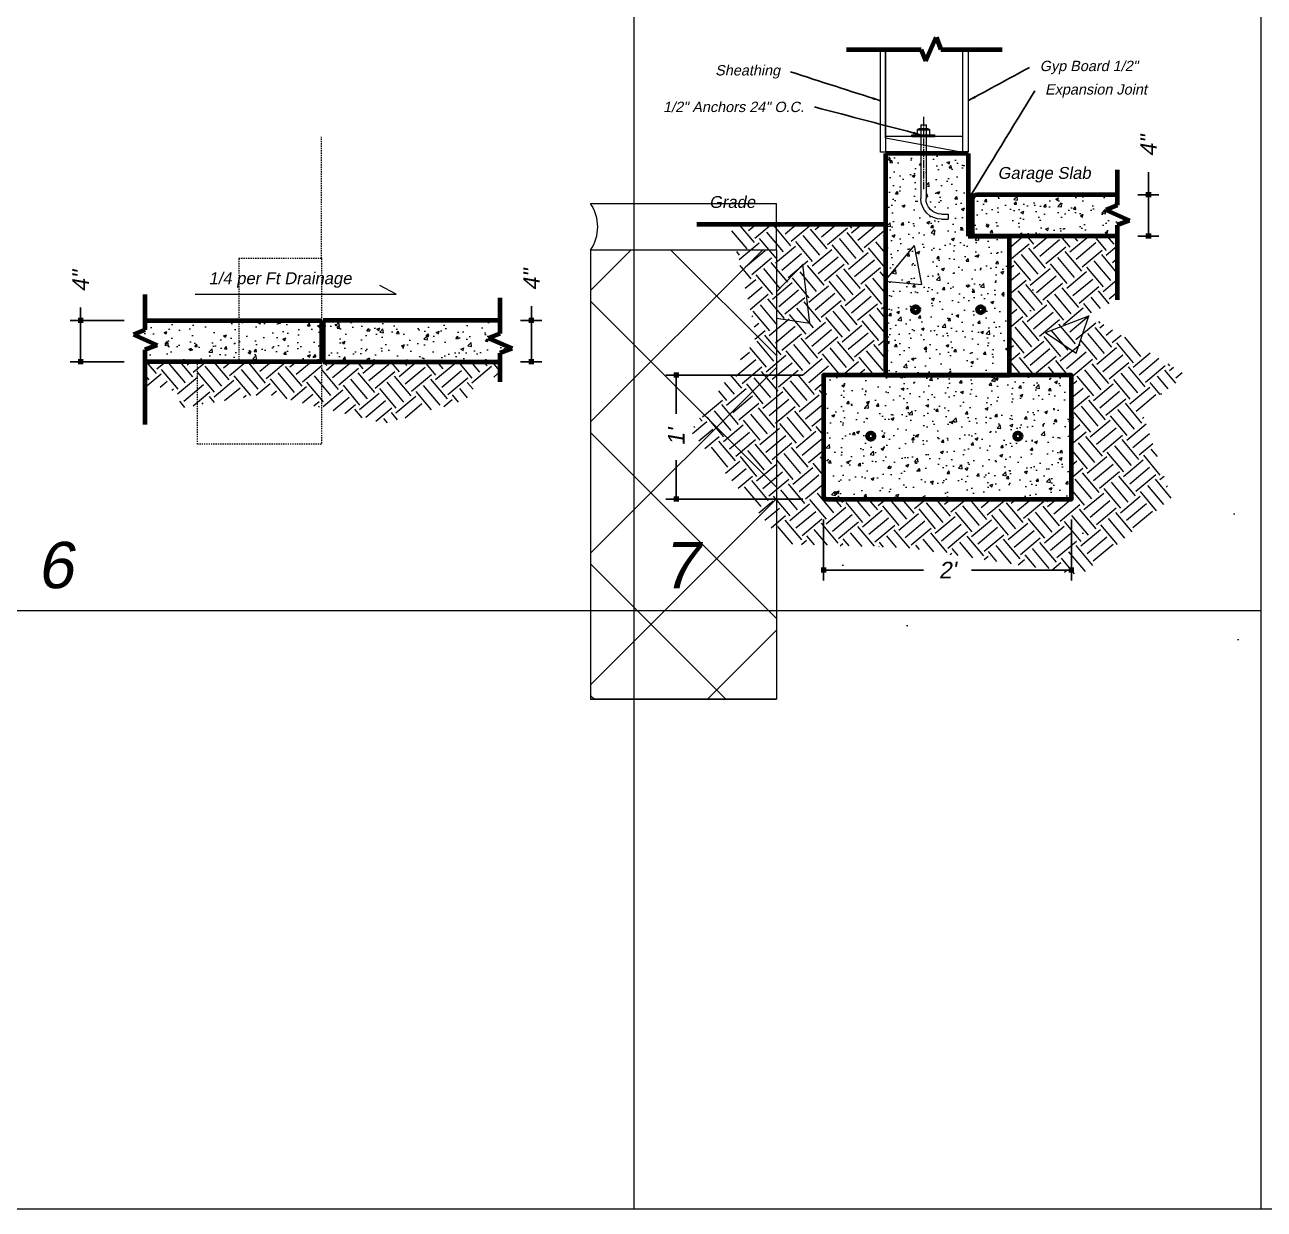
# Model space of a CAD drawing. Header units: inches. Extents: x -3905 to 10892, y 1064 to 9590.
# Drawn here: x 2252.8 to 2372.8, y 2488.7 to 2603.4 of the extents above; entities that cross this region are included whole.
import ezdxf

# ---------------------------------------------------------------- set-up
doc = ezdxf.new("R2010")
doc.units = ezdxf.units.IN
doc.header["$MEASUREMENT"] = 0
doc.header["$PDMODE"] = 3
doc.linetypes.add('CENTERLINE', pattern=[1.81, 0.75, -0.0625, 0.03, -0.0625, 0.75, -0.0625, 0.03, -0.0625])
doc.linetypes.add('MYHIDDEN', pattern=[0.1875, 0.125, -0.0625])
doc.layers.add('BlockWall', color=30, linetype='Continuous', lineweight=0)
doc.layers.add('Foundation', color=210, linetype='Continuous')
doc.styles.add('DSTEXT', font='arial.ttf', dxfattribs={"oblique": 12})
doc.styles.get("Standard").update_dxf_attribs({"font": 'arial.ttf', "oblique": 10})
doc.dimstyles.new('WeaselDims$0', dxfattribs={"dimtxt": 0.1, "dimasz": 0.0325, "dimexe": 0.0625, "dimexo": 0.125, "dimgap": 0.09, "dimtad": 0, "dimdec": 4, "dimzin": 0, "dimdsep": 46, "dimlunit": 4, "dimtxsty": 'Standard', "dimblk": 'BOXFILLED', "dimcen": 0.09, "dimadec": 0, "dimazin": 0, "dimtfac": 1, "dimtdec": 4, "dimtofl": 0, "dimtmove": 1, "dimatfit": 3, "dimfxl": 1, "dimfrac": 2, "dimtolj": 1, "dimtzin": 0, "dimarcsym": 0})
doc.dimstyles.new('WeaselDims$7', dxfattribs={"dimtxt": 0.0625, "dimasz": 0.046875, "dimexe": 0.125, "dimexo": 0.125, "dimgap": 0.0625, "dimtad": 0, "dimdec": 4, "dimrnd": 0.0625, "dimzin": 0, "dimdsep": 46, "dimlunit": 4, "dimtxsty": 'DSTEXT', "dimblk": 'ARCHTICK', "dimcen": 0, "dimadec": 0, "dimazin": 0, "dimtfac": 1, "dimtdec": 4, "dimtofl": 0, "dimtmove": 1, "dimatfit": 3, "dimfxl": 1, "dimfrac": 1, "dimtolj": 1, "dimtzin": 0, "dimarcsym": 0})
pattern_1 = [(50, (0, 0), (2.8690407, -0.2510085), [0.3, -3.3]), (355, (0, 0), (-0.5550053, 3.0087685), [0.24, -2.64]), (100.45144, (0.239, -0.021), (2.3140354, 2.75776), [0.2549608, -2.8045684]), (46.1842, (0, 0.8), (4.2689653, -0.662077), [0.45, -4.95]), (96.63564, (0.3557, 0.745), (3.738648, 3.8964744), [0.3824414, -4.206855]), (351.18416, (0, 0.8), (3.738648, 3.8964744), [0.36, -3.96]), (21, (0.4, 0.6), (2.3876282, -1.6104756), [0.3, -3.3]), (326, (0.4, 0.6), (0.9732613, 2.9006002), [0.24, -2.64]), (71.451445, (0.599, 0.4658), (3.3608895, 1.2901246), [0.2549608, -2.8045684]), (37.5, (0, 0), (0.04863942, 1.33157542), [0, -2.608, 0, -2.68, 0, -2.65]), (7.5, (0, 0), (1.05227815, 1.57764685), [0, -1.528, 0, -2.548, 0, -1.01]), (327.5, (-0.892, 0), (2.13528974, -0.0902195), [0, -1, 0, -3.12, 0, -4.14]), (317.5, (-1.292, 0), (2.3327447, 0.4004199), [0, -1.3, 0, -2.072, 0, -2.94])]

# ---------------------------------------------------------------- blocks, each defined once
blk = doc.blocks.new('_BoxFilled')
at = {"color": 0, "linetype": 'ByBlock', "lineweight": -2}
blk.add_line((-0.5, 0), (-1, 0), dxfattribs=at)
at = {"color": 0, "linetype": 'ByBlock'}
blk.add_solid([(-0.5, 0.5), (0.5, 0.5), (-0.5, -0.5), (0.5, -0.5)], dxfattribs=at)
blk = doc.blocks.new('*D87')
at = {"layer": 'Defpoints', "color": 0, "lineweight": 5, "transparency": 16777216}
for p in [(2298.74, 2574.75), (2298.74, 2570.75), (2301.81, 2570.75)]:
    blk.add_point(p, dxfattribs=at)
at = {"layer": 'Foundation', "color": 0, "lineweight": -2, "transparency": 16777216}
for p, q in [((2301.81, 2576.14), (2301.81, 2574.75)), ((2300.74, 2574.75), (2302.81, 2574.75)), ((2301.81, 2574.23), (2301.81, 2571.27)), ((2300.74, 2570.75), (2302.81, 2570.75))]:
    blk.add_line(p, q, dxfattribs=at)
at = {"layer": 'Foundation', "color": 0, "lineweight": -2, "transparency": 16777216, "xscale": 0.52, "yscale": 0.52, "zscale": 0.52}
for p, rotation in [((2301.81, 2574.75), 90), ((2301.81, 2570.75), 270)]:
    blk.add_blockref('_BoxFilled', p, dxfattribs=dict(at, rotation=rotation))
at = {"layer": 'Foundation', "color": 0, "lineweight": 0, "transparency": 16777216, "insert": (2301.81, 2578.67), "char_height": 1.6, "attachment_point": 5, "rotation": 90}
blk.add_mtext('\\A1;4"', dxfattribs=at)
blk = doc.blocks.new('*D88')
at = {"layer": 'Defpoints', "color": 0, "lineweight": 5, "transparency": 16777216}
for p in [(2264.39, 2574.75), (2258.16, 2570.75), (2264.39, 2570.75)]:
    blk.add_point(p, dxfattribs=at)
at = {"layer": 'Foundation', "color": 0, "lineweight": -2, "transparency": 16777216}
for p, q in [((2258.16, 2576), (2258.16, 2574.75)), ((2262.39, 2574.75), (2257.16, 2574.75)), ((2258.16, 2574.23), (2258.16, 2571.27)), ((2262.39, 2570.75), (2257.16, 2570.75))]:
    blk.add_line(p, q, dxfattribs=at)
at = {"layer": 'Foundation', "color": 0, "lineweight": -2, "transparency": 16777216, "xscale": 0.52, "yscale": 0.52, "zscale": 0.52}
for p, rotation in [((2258.16, 2574.75), 90), ((2258.16, 2570.75), 270)]:
    blk.add_blockref('_BoxFilled', p, dxfattribs=dict(at, rotation=rotation))
at = {"layer": 'Foundation', "color": 0, "lineweight": 0, "transparency": 16777216, "insert": (2258.16, 2578.53), "char_height": 1.6, "attachment_point": 5, "rotation": 90}
blk.add_mtext('\\A1;4"', dxfattribs=at)
blk = doc.blocks.new('*D230')
at = {"layer": 'Defpoints', "color": 0, "lineweight": 5, "transparency": 16777216}
for p in [(2358.52, 2586.92), (2361.55, 2586.92), (2358.52, 2582.92)]:
    blk.add_point(p, dxfattribs=at)
at = {"layer": 'Foundation', "color": 0, "lineweight": -2, "transparency": 16777216}
for p, q in [((2361.55, 2589.11), (2361.55, 2586.92)), ((2360.52, 2586.92), (2362.55, 2586.92)), ((2361.55, 2583.44), (2361.55, 2586.4)), ((2360.52, 2582.92), (2362.55, 2582.92))]:
    blk.add_line(p, q, dxfattribs=at)
at = {"layer": 'Foundation', "color": 0, "lineweight": -2, "transparency": 16777216, "xscale": 0.52, "yscale": 0.52, "zscale": 0.52}
for p, rotation in [((2361.55, 2586.92), 90), ((2361.55, 2582.92), 270)]:
    blk.add_blockref('_BoxFilled', p, dxfattribs=dict(at, rotation=rotation))
at = {"layer": 'Foundation', "color": 0, "lineweight": 0, "transparency": 16777216, "insert": (2361.55, 2591.64), "char_height": 1.6, "attachment_point": 5, "rotation": 90}
blk.add_mtext('\\A1;4"', dxfattribs=at)
blk = doc.blocks.new('Anchor 1-2')
at = {"color": 0, "linetype": 'CENTERLINE', "lineweight": 0}
blk.add_line((0, 1.93), (0, -5.09), dxfattribs=at)
at = {"color": 0, "lineweight": 0}
for p, q in [((1.12, 0.18), (-1.12, 0.18)), ((-1.12, 0), (-1.12, 0.18)), ((1.12, 0), (-1.12, 0)), ((0.61, 0.67), (-0.62, 0.67)), ((0.25, 1.14), (-0.25, 1.14)), ((1.12, 0), (1.12, 0.18))]:
    blk.add_line(p, q, dxfattribs=at)
at = {"color": 0, "linetype": 'Continuous', "lineweight": 0}
for p, q in [((-0.25, 1.14), (-0.25, -6)), ((0.25, 1.14), (0.25, -6)), ((-1.75, -7.5), (-2.41, -7.5)), ((-2.41, -7.5), (-2.41, -8)), ((-1.75, -8), (-2.41, -8))]:
    blk.add_line(p, q, dxfattribs=at)
at = {"color": 0, "lineweight": 0}
for points in [[(0.61, 0.67), (0.61, 0.18), (-0.62, 0.18), (-0.62, 0.67)], [(-0.45, 0.76), (0.45, 0.76)]]:
    blk.add_lwpolyline(points, dxfattribs=at)
for centre, radius, start, end in [((-0.45, 0.55), 0.204, 34.0045, 145.9955), ((0, 0.28), 0.475, 54.1118, 125.8882), ((0.44, 0.55), 0.204, 34, 146)]:
    blk.add_arc(centre, radius, start, end, dxfattribs=at)
at = {"color": 0, "linetype": 'Continuous', "lineweight": 0}
for radius in [1.5, 2]:
    blk.add_arc((-1.75, -6), radius, 270, 0, dxfattribs=at)
blk = doc.blocks.new('_ArchTick')
at = {"color": 0, "linetype": 'ByBlock', "lineweight": 0, "const_width": 0.15}
blk.add_lwpolyline([(-0.5, -0.5), (0.5, 0.5)], dxfattribs=at)
blk = doc.blocks.new('*D231')
at = {"layer": 'Defpoints', "color": 0, "linetype": 'Continuous', "lineweight": 5, "transparency": 16777216}
for p in [(2330.09, 2557.45), (2354.09, 2557.45), (2354.09, 2550.57)]:
    blk.add_point(p, dxfattribs=at)
at = {"layer": 'Foundation', "color": 0, "linetype": 'Continuous', "lineweight": -2, "transparency": 16777216}
for p, q in [((2330.09, 2555.45), (2330.09, 2549.57)), ((2354.09, 2555.45), (2354.09, 2549.57)), ((2330.61, 2550.57), (2339.76, 2550.57)), ((2353.57, 2550.57), (2344.42, 2550.57))]:
    blk.add_line(p, q, dxfattribs=at)
at = {"layer": 'Foundation', "color": 0, "linetype": 'Continuous', "lineweight": -2, "transparency": 16777216, "xscale": 0.52, "yscale": 0.52, "zscale": 0.52, "rotation": 180}
blk.add_blockref('_BoxFilled', (2330.09, 2550.57), dxfattribs=at)
at = {"layer": 'Foundation', "color": 0, "linetype": 'Continuous', "lineweight": -2, "transparency": 16777216, "xscale": 0.52, "yscale": 0.52, "zscale": 0.52}
blk.add_blockref('_BoxFilled', (2354.09, 2550.57), dxfattribs=at)
at = {"layer": 'Foundation', "color": 0, "linetype": 'Continuous', "lineweight": 5, "transparency": 16777216, "insert": (2342.09, 2550.57), "char_height": 1.6, "attachment_point": 5}
blk.add_mtext("\\A1;2'", dxfattribs=at)
blk = doc.blocks.new('*D232')
at = {"layer": 'Defpoints', "color": 0, "linetype": 'Continuous', "lineweight": 5, "transparency": 16777216}
for p in [(2315.83, 2569.45), (2330.09, 2569.45), (2330.09, 2557.45)]:
    blk.add_point(p, dxfattribs=at)
at = {"layer": 'Foundation', "color": 0, "linetype": 'Continuous', "lineweight": -2, "transparency": 16777216}
for p, q in [((2328.09, 2569.45), (2314.83, 2569.45)), ((2315.83, 2568.93), (2315.83, 2565.69)), ((2315.83, 2557.97), (2315.83, 2561.21)), ((2328.09, 2557.45), (2314.83, 2557.45))]:
    blk.add_line(p, q, dxfattribs=at)
at = {"layer": 'Foundation', "color": 0, "linetype": 'Continuous', "lineweight": -2, "transparency": 16777216, "xscale": 0.52, "yscale": 0.52, "zscale": 0.52}
for p, rotation in [((2315.83, 2569.45), 90), ((2315.83, 2557.45), 270)]:
    blk.add_blockref('_BoxFilled', p, dxfattribs=dict(at, rotation=rotation))
at = {"layer": 'Foundation', "color": 0, "linetype": 'Continuous', "lineweight": 5, "transparency": 16777216, "insert": (2315.83, 2563.45), "char_height": 1.6, "attachment_point": 5, "rotation": 90}
blk.add_mtext("\\A1;1'", dxfattribs=at)
blk = doc.blocks.new('CMU-Section')
at = {"layer": 'BlockWall', "lineweight": 0}
h = blk.add_hatch(dxfattribs=at)
h.set_pattern_fill('AR-CONC', color=0, scale=0.5)
h.set_pattern_definition([(50, (-1894.598, 867.597), (3.586301, -0.3137607), [0.375, -4.125]), (355, (-1894.598, 867.597), (-0.6937567, 3.7609607), [0.3, -3.3]), (100.45144, (-1894.299, 867.5708), (2.892544, 3.4472), [0.318701, -3.5057106]), (46.1842, (-1894.598, 868.597), (5.336207, -0.827596), [0.5625, -6.1875]), (96.63564, (-1894.153, 868.528), (4.67331, 4.870593), [0.478052, -5.258569]), (351.18416, (-1894.598, 868.597), (4.67331, 4.870593), [0.45, -4.95]), (21, (-1894.098, 868.347), (2.9845353, -2.0130945), [0.375, -4.125]), (326, (-1894.098, 868.347), (1.2165767, 3.62575), [0.3, -3.3]), (71.45144, (-1893.849, 868.179), (4.201112, 1.612656), [0.318701, -3.5057106]), (37.5, (-1894.5979, 867.5969), (0.0607993, 1.6644693), [0, -3.26, 0, -3.35, 0, -3.3125]), (7.5, (-1894.5979, 867.597), (1.3153477, 1.9720586), [0, -1.91, 0, -3.185, 0, -1.2625]), (327.5, (-1895.7129, 867.5969), (2.6691122, -0.1127744), [0, -1.25, 0, -3.9, 0, -5.175]), (317.5, (-1896.2129, 867.597), (2.9159308, 0.500525), [0, -1.625, 0, -2.59, 0, -3.675])])
h.paths.add_polyline_path([(-1.5, 4), (-6.5, 4), (-6.5, 0), (-1.5, 0)])
h = blk.add_hatch(dxfattribs=at)
h.set_pattern_fill('ANSI37', color=0, scale=6)
h.set_pattern_definition([(45, (-1894.5979, 867.5969), (-0.53033009, 0.53033009), []), (135, (-1894.5979, 867.5969), (-0.53033009, -0.53033009), [])])
h.paths.add_polyline_path([(-6.5, 3.625), (-8, 3.625), (-8, 0), (-6.5, 0)])
h.paths.add_polyline_path([(0, 3.625), (-1.5, 3.625), (-1.5, 0), (0, 0)])
at = {"layer": 'BlockWall', "color": 0, "lineweight": 0}
for p, q in [((-8, 4), (-6.5, 4)), ((-6.5, 3.625), (-6.5, 4)), ((0, 4), (-1.5, 4)), ((-1.5, 3.625), (-1.5, 4)), ((-6.5, 3.625), (-8, 3.625)), ((-8, 3.625), (-8, 0)), ((-6.5, 3.625), (-6.5, 0)), ((0, 3.625), (-1.5, 3.625)), ((-1.5, 0), (-1.5, 3.625)), ((-1.5, 3.625), (0, 3.625)), ((0, 0), (0, 3.625)), ((-8, 0), (-6.5, 0)), ((-6.5, 0), (-8, 0)), ((-1.5, 0), (0, 0)), ((0, 0), (-1.5, 0)), ((-1.5, 0), (0, 0))]:
    blk.add_line(p, q, dxfattribs=at)
for centre, start, end in [((-8.2791, 3.8125), 326.10745, 33.89255), ((0.2791, 3.8125), 146.10745, 213.89255)]:
    blk.add_arc(centre, 0.3362, start, end, dxfattribs=at)

msp = doc.modelspace()

# ---------------------------------------------------------------- hatches: boundary and pattern name
at = {"layer": 'Foundation', "linetype": 'Continuous', "lineweight": 5}
h = msp.add_hatch(dxfattribs=at)
h.set_pattern_fill('AR-CONC', color=256, scale=0.4)
h.set_pattern_definition(pattern_1)
h.paths.add_polyline_path([(2354.08879, 2569.44938), (2330.08879, 2569.44938), (2330.08879, 2557.44938), (2354.08879, 2557.44938)])
h.paths.add_polyline_path([(2334.97271, 2563.53443, -1), (2334.34771, 2563.53443, -1)], flags=16)
h.paths.add_polyline_path([(2349.22092, 2563.53443, -1), (2348.59592, 2563.53443, -1)], flags=16)
h.paths.add_polyline_path([(2348.08879, 2582.91981), (2344.08879, 2582.91981), (2344.08879, 2590.91981), (2340.00956, 2590.91981), (2340.00956, 2586.54481, 0.414213562), (2341.50956, 2585.04481), (2342.16734, 2585.04481), (2342.16734, 2584.54481), (2341.50956, 2584.54481, -0.414213562), (2339.50956, 2586.54481), (2339.50956, 2590.91981), (2336.08879, 2590.91981), (2336.08879, 2569.44938), (2348.08879, 2569.44938)])
h.paths.add_polyline_path([(2338.68949, 2575.78725, -1), (2339.31449, 2575.78725, -1)], flags=16)
h.paths.add_polyline_path([(2344.99543, 2575.78725, -1), (2345.62043, 2575.78725, -1)], flags=16)
h.paths.add_polyline_path([(2358.51858, 2585.89359), (2358.51858, 2586.91981), (2344.96379, 2586.91981, 0.414213562), (2344.46379, 2586.41981), (2344.46379, 2582.91981), (2348.08879, 2582.91981), (2358.51858, 2582.91981), (2358.51858, 2583.97944), (2359.70398, 2584.43188), (2357.40456, 2585.44116)])
h = msp.add_hatch(dxfattribs=at)
h.set_pattern_fill('EARTH', color=256, scale=10, angle=40)
h.paths.add_polyline_path([(2336.08879, 2584.03399), (2321.0839, 2584.03399), (2323.60769, 2573.16966), (2317.21433, 2564.02772), (2326.33066, 2553.09714), (2338.32192, 2552.7221), (2355.1031, 2550.10671), (2363.79415, 2557.57809), (2360.80543, 2566.19007), (2365.25523, 2569.43612), (2355.69156, 2575.29037), (2358.51858, 2576.73479), (2358.51858, 2582.91981), (2348.08879, 2582.91981), (2348.08879, 2569.44938), (2354.08879, 2569.44938), (2354.08879, 2557.44938), (2330.08879, 2557.44938), (2330.08879, 2569.44938), (2336.08879, 2569.44938)])
at = {"layer": 'Foundation', "lineweight": 0}
h = msp.add_hatch(dxfattribs=at)
h.set_pattern_fill('AR-CONC', color=256, scale=0.4)
h.set_pattern_definition(pattern_1)
h.paths.add_polyline_path([(2273.48766, 2574.74809), (2264.39121, 2574.74809), (2264.39121, 2573.81911), (2263.27719, 2573.36667), (2265.57661, 2572.35739), (2264.39121, 2571.90495), (2264.39121, 2570.74809), (2273.48766, 2570.74809)])
h.paths.add_polyline_path([(2281.48766, 2574.74809), (2273.48766, 2574.74809), (2273.48766, 2570.74809), (2281.48766, 2570.74809)])
h.paths.add_polyline_path([(2297.62982, 2573.02145), (2298.74383, 2573.47388), (2298.74383, 2574.74809), (2281.64738, 2574.74809), (2281.64738, 2570.74809), (2298.74383, 2570.74809), (2298.74383, 2571.55973), (2299.92923, 2572.01217)])
h = msp.add_hatch(dxfattribs=at)
h.set_pattern_fill('EARTH', color=256, scale=10, angle=40)
h.paths.add_polyline_path([(2281.48766, 2570.74809), (2269.48766, 2570.74809), (2269.48766, 2566.5357), (2276.08663, 2567.6551), (2281.48766, 2566.29755)])
h.paths.add_polyline_path([(2269.48766, 2570.74809), (2264.39121, 2570.74809), (2264.39121, 2568.28263), (2266.78058, 2568.28263), (2268.19507, 2566.31644), (2269.48766, 2566.5357)])
h.paths.add_polyline_path([(2297.08101, 2569.51433), (2298.74383, 2569.13367), (2298.74383, 2570.74809), (2281.64738, 2570.74809), (2281.48766, 2570.74809), (2281.48766, 2566.29755), (2287.62607, 2564.75467), (2295.51758, 2567.06013)])

# ---------------------------------------------------------------- linework, layer by layer
for p, q in [((2311.75914, 2488.67285), (2311.75914, 2662.52016)), ((2372.46769, 2488.67285), (2372.46769, 2662.52016)), ((2288.7209, 2577.28682), (2287.13623, 2578.11997)), ((2269.24618, 2577.28682), (2288.7209, 2577.28682)), ((2281.48766, 2570.74809), (2281.64738, 2570.74809)), ((2372.46769, 2546.62196), (2190.34205, 2546.62196))]:
    msp.add_line(p, q, dxfattribs=at)
at = {"layer": 'Foundation', "lineweight": 80}
for p, q in [((2339.98669, 2599.8792), (2340.99598, 2602.17862)), ((2340.99598, 2602.17862), (2341.44841, 2600.99322)), ((2332.29707, 2600.99322), (2339.53426, 2600.99322)), ((2339.53426, 2600.99322), (2339.98669, 2599.8792)), ((2341.44841, 2600.99322), (2347.37363, 2600.99322)), ((2336.08879, 2590.91981), (2336.08879, 2569.44938)), ((2358.51858, 2589.33906), (2358.51858, 2585.89359)), ((2358.51858, 2585.89359), (2357.40456, 2585.44116)), ((2357.40456, 2585.44116), (2359.70398, 2584.43188)), ((2359.70398, 2584.43188), (2358.51858, 2583.97944)), ((2358.51858, 2583.97944), (2358.51858, 2576.73479)), ((2348.08879, 2569.44938), (2348.08879, 2582.91981)), ((2264.39121, 2577.26458), (2264.39121, 2573.81911)), ((2298.74383, 2576.91935), (2298.74383, 2573.47388)), ((2264.39121, 2574.74809), (2281.48766, 2574.74809)), ((2281.48766, 2574.74809), (2281.48766, 2570.74809)), ((2298.74383, 2574.74809), (2281.64738, 2574.74809)), ((2281.64738, 2574.74809), (2281.64738, 2570.74809)), ((2264.39121, 2573.81911), (2263.27719, 2573.36667)), ((2263.27719, 2573.36667), (2265.57661, 2572.35739)), ((2298.74383, 2573.47388), (2297.62982, 2573.02145)), ((2297.62982, 2573.02145), (2299.92923, 2572.01217)), ((2265.57661, 2572.35739), (2264.39121, 2571.90495)), ((2264.39121, 2571.90495), (2264.39121, 2564.6603)), ((2299.92923, 2572.01217), (2298.74383, 2571.55973)), ((2298.74383, 2571.55973), (2298.74383, 2568.80285)), ((2281.48766, 2570.74809), (2264.39121, 2570.74809)), ((2281.64738, 2570.74809), (2298.74383, 2570.74809))]:
    msp.add_line(p, q, dxfattribs=at)
at = {"layer": 'Foundation', "linetype": 'Continuous', "lineweight": 5}
for p, q in [((2336.08879, 2592.41981), (2336.08879, 2600.99322)), ((2343.58879, 2592.41981), (2343.58879, 2600.99322)), ((2336.08879, 2592.41981), (2343.58879, 2591.04481)), ((2344.46379, 2586.41981), (2344.08879, 2586.41981))]:
    msp.add_line(p, q, dxfattribs=at)
at = {"layer": 'Foundation', "linetype": 'MYHIDDEN', "lineweight": 9}
for p, q in [((2281.48766, 2580.74809), (2281.48766, 2592.53006)), ((2281.48766, 2580.74809), (2273.48766, 2580.74809)), ((2273.48766, 2580.74809), (2273.48766, 2570.74809)), ((2281.48766, 2580.74809), (2281.48766, 2562.74809)), ((2269.48766, 2562.74809), (2269.48766, 2570.74809)), ((2281.48766, 2562.74809), (2269.48766, 2562.74809))]:
    msp.add_line(p, q, dxfattribs=at)
at = {"layer": 'Foundation', "linetype": 'Continuous', "lineweight": 80}
msp.add_line((2344.08879, 2590.91981), (2336.08879, 2590.91981), dxfattribs=at)
at = {"layer": 'Foundation', "lineweight": 70}
for p, q in [((2344.08879, 2590.91981), (2344.08879, 2582.91981)), ((2344.46379, 2586.41981), (2344.46379, 2582.91981)), ((2358.51858, 2586.91981), (2344.96379, 2586.91981)), ((2358.51858, 2582.91981), (2344.08879, 2582.91981)), ((2344.08879, 2582.91981), (2348.08879, 2582.91981)), ((2336.08879, 2569.44938), (2348.08879, 2569.44938))]:
    msp.add_line(p, q, dxfattribs=at)
at = {"layer": 'Foundation', "linetype": 'Continuous', "lineweight": 70}
msp.add_line((2336.08879, 2584.03399), (2317.81261, 2584.03399), dxfattribs=at)
at = {"layer": 'Foundation', "lineweight": 9}
msp.add_line((2273.48766, 2570.74809), (2269.48766, 2570.74809), dxfattribs=at)
at = {"layer": 'Foundation', "lineweight": 0}
msp.add_lwpolyline([(2190.34205, 2662.52016), (2433.17623, 2662.52016), (2433.17623, 2488.67285), (2190.34205, 2488.67285)], close=True, dxfattribs=at)
at = {"layer": 'Foundation', "linetype": 'Continuous', "lineweight": 5}
for points in [[(2336.08879, 2591.04481), (2335.58879, 2591.04481), (2335.58879, 2600.99322), (2336.08879, 2600.99322)], [(2344.08879, 2591.04481), (2343.58879, 2591.04481), (2343.58879, 2600.99322), (2344.08879, 2600.99322)], [(2336.08879, 2591.04481), (2343.58879, 2591.04481), (2343.58879, 2592.54481), (2336.08879, 2592.54481)]]:
    msp.add_lwpolyline(points, close=True, dxfattribs=at)
at = {"layer": 'Foundation', "linetype": 'Continuous', "lineweight": 80}
msp.add_lwpolyline([(2330.08879, 2557.44938), (2354.08879, 2557.44938), (2354.08879, 2569.44938), (2330.08879, 2569.44938)], close=True, dxfattribs=at)
at = {"layer": 'Foundation', "lineweight": 70}
for centre in [(2339.00199, 2575.78725), (2345.30793, 2575.78725), (2334.66021, 2563.53443), (2348.90842, 2563.53443)]:
    msp.add_circle(centre, 0.3125, dxfattribs=at)
msp.add_arc((2344.96379, 2586.41981), 0.5, 90, 180, dxfattribs=at)

# ---------------------------------------------------------------- block references
at = {"layer": 'Foundation', "lineweight": 0, "xscale": -1}
msp.add_blockref('Anchor 1-2', (2339.75956, 2592.54481), dxfattribs=at)
at = {"layer": 'Foundation', "linetype": 'Continuous', "lineweight": 5, "xscale": 12, "yscale": 12, "zscale": 12}
msp.add_blockref('CMU-Section', (2403.53745, 2538.05762), dxfattribs=at)

# ---------------------------------------------------------------- texts
at = {"layer": 'Foundation', "lineweight": 0, "oblique": 10}
for s, height, p in [('Garage Slab', 1.1493353, (2346.94323, 2588.45302)), ('Grade', 1.149335, (2319.01886, 2585.63794)), ('1/4 per Ft Drainage', 1.1493353, (2270.56528, 2578.25431)), ('6', 4.48423, (2253.96284, 2548.81396)), ('7', 4.48423, (2314.46117, 2548.79901))]:
    msp.add_text(s, height=height, dxfattribs=at).set_placement(p)
at = {"layer": 'Foundation', "linetype": 'Continuous', "lineweight": 5, "char_height": 1, "style": 'DSTEXT'}
for s, insert, width, attachment_point in [('\\A1;Sheathing', (2325.89163, 2598.81795), 23.0212417, 6), ('Gyp Board 1/2"', (2351.02177, 2599.2381), 12.6257621, 4), ('Expansion Joint', (2351.53573, 2596.96922), 11.0697124, 4), ('1/2" Anchors 24" O.C.', (2328.20466, 2595.41464), 14.0976758, 6)]:
    msp.add_mtext(s, dxfattribs=dict(at, insert=insert, width=width, attachment_point=attachment_point))

# ---------------------------------------------------------------- dimensions: what is measured, and where the dimension line sits
at = {"layer": 'Foundation', "lineweight": 0}
for base, p1, p2, picture, middle in [((2361.55228, 2586.91981), (2358.51858, 2582.91981), (2358.51858, 2586.91981), '*D230', (2361.62189, 2591.63854)), ((2301.80882, 2570.74809), (2298.74383, 2574.74809), (2298.74383, 2570.74809), '*D87', (2302.22846, 2578.67355)), ((2258.16112, 2570.74809), (2264.39121, 2574.74809), (2264.39121, 2570.74809), '*D88', (2258.53416, 2578.5338))]:
    dim = msp.add_linear_dim(base=base, p1=p1, p2=p2, angle=90, dimstyle='WeaselDims$0', override={"dimscale": 16}, dxfattribs=at)
    dim.commit()
    dim.dimension.update_dxf_attribs({"geometry": picture, "text_midpoint": middle, "dimtype": 160})
at = {"layer": 'Foundation', "linetype": 'Continuous', "lineweight": 5}
dim = msp.add_linear_dim(base=(2315.83312, 2569.44938), p1=(2330.08879, 2557.44938), p2=(2330.08879, 2569.44938), angle=90, dimstyle='WeaselDims$0', override={"dimscale": 16}, dxfattribs=at)
dim.commit()
dim.dimension.update_dxf_attribs({"geometry": '*D232', "text_midpoint": (2315.83312, 2563.44938)})
dim = msp.add_linear_dim(base=(2354.08879, 2550.57034), p1=(2330.08879, 2557.44938), p2=(2354.08879, 2557.44938), dimstyle='WeaselDims$0', override={"dimscale": 16}, dxfattribs=at)
dim.commit()
dim.dimension.update_dxf_attribs({"geometry": '*D231', "text_midpoint": (2342.08879, 2550.57034)})

# ---------------------------------------------------------------- leaders
at = {"layer": 'Foundation', "linetype": 'Continuous', "lineweight": 5, "path_type": 1, "annotation_type": 0, "has_hookline": 1}
for points, hookline_direction, text_width in [([(2344.08879, 2596.01902), (2350.02177, 2599.2381)], 0, 9.58406), ([(2335.58879, 2596.01902), (2326.89163, 2598.81795)], 1, 6.35555), ([(2344.08879, 2586.41981), (2350.53573, 2596.96922)], 0, 9.95471), ([(2339.50956, 2592.72481), (2329.20466, 2595.41464)], 1, 10.3874)]:
    msp.add_leader(points, dimstyle='WeaselDims$7', override={"dimscale": 16, "dimgap": 0.0625, "dimtad": 0}, dxfattribs=dict(at, hookline_direction=hookline_direction, text_width=text_width))

doc.saveas('drawing.dxf')
